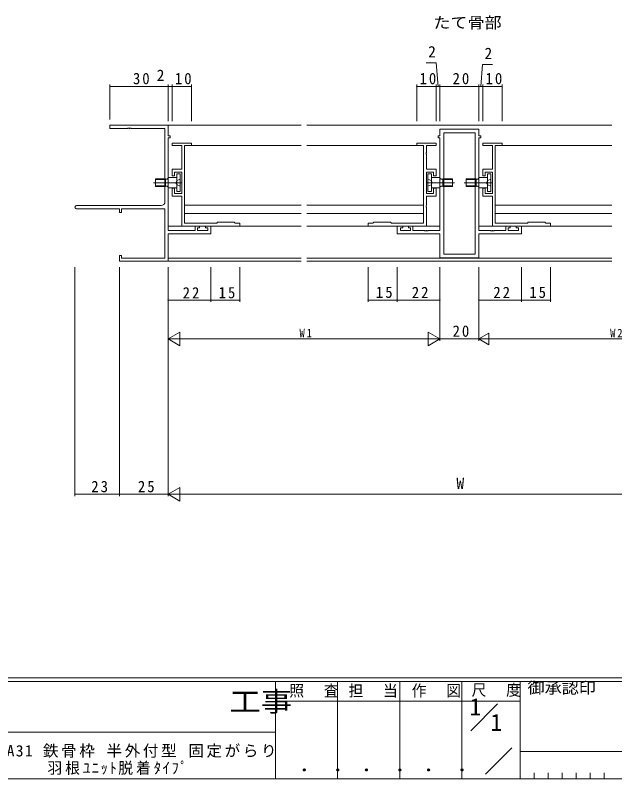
# Model space of a CAD drawing. Units: millimetres, scale not verified. Extents: x -841 to 292, y -594 to 212.
# Drawn here: x -235 to 73.7, y -594 to -201 of the extents above; entities that cross this region are included whole.
import ezdxf
from ezdxf.enums import TextEntityAlignment as Align

# ---------------------------------------------------------------- set-up
doc = ezdxf.new("R2010")
doc.units = ezdxf.units.MM
doc.header["$LTSCALE"] = 2
doc.linetypes.add('CHAIN2', pattern=[12, 9, -1, 1, -1])
doc.linetypes.add('DASHED3', pattern=[4, 3, -1])
for name, color, linetype, lineweight in [('0-1_YKK_ZWAK', 7, 'Continuous', 9), ('0-3_YKK_11', 7, 'Continuous', 9), ('0-4_YKK_12', 2, 'Continuous', 9), ('0-5_YKK_D', 6, 'Continuous', 9), ('0-6_YKK_13', 4, 'Continuous', 9)]:
    doc.layers.add(name, color=color, linetype=linetype, lineweight=lineweight)
doc.layers.add('0-2_USER1', color=7, linetype='Continuous')
doc.styles.add('ＭＳ ゴシック', font='')
doc.styles.get('ＭＳ ゴシック').set_extended_font_data('MS Gothic')

msp = doc.modelspace()

# ---------------------------------------------------------------- linework, layer by layer
at = {"layer": '0-1_YKK_ZWAK'}
for p, q in [((263, -542), (-837, -542)), ((209, -544), (-837, -544)), ((-101, -544), (-101, -594)), ((-69, -544), (-69, -594)), ((-37, -544), (-37, -594)), ((-5, -544), (-5, -594)), ((25, -544), (25, -594)), ((-3.594, -553.999), (-101, -553.999)), ((-3.594, -553.999), (25, -553.999)), ((-0.471, -569.337), (13.376, -555.49)), ((-285, -569.999), (-101, -569.999)), ((7.103, -591.636), (20.709, -578.03)), ((25, -580), (169, -580)), ((32.2, -591), (32.2, -594)), ((39.4, -591), (39.4, -594)), ((46.6, -591), (46.6, -594)), ((53.8, -591), (53.8, -594)), ((61, -591), (61, -594)), ((68.2, -591), (68.2, -594)), ((-837, -594), (209, -594))]:
    msp.add_line(p, q, dxfattribs=at)
at = {"layer": '0-3_YKK_11'}
for p, q in [((-186.277, -259.23), (-186.277, -257.6)), ((-186.277, -257.6), (-156.277, -257.6)), ((-177.235, -259.23), (-186.277, -259.23)), ((-177.052, -259.11), (-177.235, -259.23)), ((-176.502, -259.11), (-177.052, -259.11)), ((-176.318, -259.23), (-176.502, -259.11)), ((-176.235, -259.23), (-176.318, -259.23)), ((-176.052, -259.11), (-176.235, -259.23)), ((-175.502, -259.11), (-176.052, -259.11)), ((-175.318, -259.23), (-175.502, -259.11)), ((-157.907, -259.23), (-175.318, -259.23)), ((-157.907, -296.97), (-157.907, -259.23)), ((-156.277, -257.6), (-156.277, -263.1)), ((-156.277, -263.1), (-155.277, -263.1)), ((-155.277, -263.1), (-155.277, -264.1)), ((-17.277, -263.1), (-16.277, -263.1)), ((-17.277, -264.1), (-17.277, -263.1)), ((-16.277, -259.6), (3.723, -259.6)), ((-16.277, -263.1), (-16.277, -259.6)), ((-14.347, -261.53), (-14.347, -323.97)), ((1.793, -261.53), (-14.347, -261.53)), ((1.793, -323.97), (1.793, -261.53)), ((1.793, -323.97), (1.793, -261.53)), ((3.723, -259.6), (3.723, -263.1)), ((3.723, -263.1), (4.723, -263.1)), ((4.723, -263.1), (4.723, -264.1)), ((-155.277, -264.1), (-156.277, -264.1)), ((-156.277, -264.1), (-156.277, -311.87)), ((-154.277, -266.9), (-144.277, -266.9)), ((-154.277, -268.1), (-154.277, -266.9)), ((-144.277, -266.9), (-144.277, -268.1)), ((-28.277, -266.9), (-28.277, -268.1)), ((-18.277, -266.9), (-28.277, -266.9)), ((-18.277, -268.1), (-18.277, -266.9)), ((-16.277, -264.1), (-17.277, -264.1)), ((-16.277, -311.87), (-16.277, -264.1)), ((4.723, -264.1), (3.723, -264.1)), ((3.723, -264.1), (3.723, -311.87)), ((5.723, -266.9), (15.723, -266.9)), ((5.723, -268.1), (5.723, -266.9)), ((15.723, -266.9), (15.723, -268.1)), ((-149.277, -268.1), (-154.277, -268.1)), ((-149.277, -271.642), (-149.277, -268.1)), ((-144.277, -268.1), (-147.777, -268.1)), ((-147.777, -268.1), (-147.777, -308.1)), ((-28.277, -268.1), (-24.777, -268.1)), ((-24.777, -268.1), (-24.777, -308.1)), ((-23.277, -268.1), (-18.277, -268.1)), ((-23.277, -271.642), (-23.277, -268.1)), ((10.723, -268.1), (5.723, -268.1)), ((10.723, -271.642), (10.723, -268.1)), ((15.723, -268.1), (12.223, -268.1)), ((12.223, -268.1), (12.223, -308.1)), ((-149.157, -271.825), (-149.277, -271.642)), ((-149.277, -272.558), (-149.157, -272.375)), ((-149.277, -280.2), (-149.277, -272.558)), ((-149.157, -272.375), (-149.157, -271.825)), ((-23.397, -271.825), (-23.277, -271.642)), ((-23.397, -272.375), (-23.397, -271.825)), ((-23.277, -272.558), (-23.397, -272.375)), ((-23.277, -280.2), (-23.277, -272.558)), ((10.843, -271.825), (10.723, -271.642)), ((10.723, -272.558), (10.843, -272.375)), ((10.723, -280.2), (10.723, -272.558)), ((10.843, -272.375), (10.843, -271.825)), ((-154.277, -280.2), (-149.277, -280.2)), ((-154.277, -283.6), (-154.277, -280.2)), ((-152.977, -281.7), (-152.977, -283.6)), ((-149.277, -281.7), (-152.977, -281.7)), ((-149.277, -292.7), (-149.277, -281.7)), ((-18.277, -280.2), (-23.277, -280.2)), ((-23.277, -281.7), (-19.577, -281.7)), ((-23.277, -292.7), (-23.277, -281.7)), ((-19.577, -281.7), (-19.577, -283.6)), ((-18.277, -283.6), (-18.277, -280.2)), ((5.723, -280.2), (10.723, -280.2)), ((5.723, -283.6), (5.723, -280.2)), ((7.023, -281.7), (7.023, -283.6)), ((10.723, -281.7), (7.023, -281.7)), ((10.723, -292.7), (10.723, -281.7)), ((-152.977, -283.6), (-154.277, -283.6)), ((-19.577, -283.6), (-18.277, -283.6)), ((7.023, -283.6), (5.723, -283.6)), ((-154.277, -290.1), (-152.977, -290.1)), ((-154.277, -294.2), (-154.277, -290.1)), ((-152.977, -290.1), (-152.977, -292.7)), ((-19.577, -290.1), (-19.577, -292.7)), ((-18.277, -290.1), (-19.577, -290.1)), ((-18.277, -294.2), (-18.277, -290.1)), ((5.723, -290.1), (7.023, -290.1)), ((5.723, -294.2), (5.723, -290.1)), ((7.023, -290.1), (7.023, -292.7)), ((-149.277, -294.2), (-154.277, -294.2)), ((-152.977, -292.7), (-149.277, -292.7)), ((-149.277, -298.842), (-149.277, -294.2)), ((-19.577, -292.7), (-23.277, -292.7)), ((-23.277, -294.2), (-18.277, -294.2)), ((-23.277, -298.842), (-23.277, -294.2)), ((10.723, -294.2), (5.723, -294.2)), ((7.023, -292.7), (10.723, -292.7)), ((10.723, -298.842), (10.723, -294.2)), ((-203.462, -298.97), (-159.907, -298.97)), ((-181.277, -300.6), (-203.462, -300.6)), ((-181.277, -302.6), (-181.277, -300.6)), ((-180.377, -300.6), (-180.377, -302.6)), ((-157.907, -300.6), (-180.377, -300.6)), ((-157.907, -325.97), (-157.907, -300.6)), ((-149.157, -299.025), (-149.277, -298.842)), ((-149.277, -299.758), (-149.157, -299.575)), ((-149.277, -309.6), (-149.277, -299.758)), ((-149.157, -299.575), (-149.157, -299.025)), ((-23.397, -299.025), (-23.277, -298.842)), ((-23.397, -299.575), (-23.397, -299.025)), ((-23.277, -299.758), (-23.397, -299.575)), ((-23.277, -309.6), (-23.277, -299.758)), ((10.843, -299.025), (10.723, -298.842)), ((10.723, -299.758), (10.843, -299.575)), ((10.723, -309.6), (10.723, -299.758)), ((10.843, -299.575), (10.843, -299.025)), ((-180.377, -302.6), (-181.277, -302.6)), ((-119.277, -309.6), (-149.277, -309.6)), ((-147.777, -308.1), (-131.277, -308.1)), ((-141.177, -310.4), (-141.177, -311.87)), ((-140.077, -310.4), (-141.177, -310.4)), ((-140.077, -309.6), (-140.077, -310.4)), ((-137.077, -309.6), (-134.277, -309.6)), ((-137.077, -310.4), (-137.077, -309.6)), ((-135.907, -310.4), (-137.077, -310.4)), ((-135.907, -311.87), (-135.907, -310.4)), ((-134.277, -309.6), (-134.277, -313.5)), ((-131.277, -308.1), (-130.777, -307.6)), ((-130.777, -307.6), (-122.277, -307.6)), ((-122.277, -307.6), (-121.777, -308.1)), ((-121.777, -308.1), (-119.277, -308.1)), ((-119.277, -308.1), (-119.277, -309.6)), ((-53.277, -308.1), (-53.277, -309.6)), ((-50.777, -308.1), (-53.277, -308.1)), ((-53.277, -309.6), (-23.277, -309.6)), ((-50.277, -307.6), (-50.777, -308.1)), ((-41.777, -307.6), (-50.277, -307.6)), ((-41.277, -308.1), (-41.777, -307.6)), ((-24.777, -308.1), (-41.277, -308.1)), ((-38.277, -309.6), (-35.477, -309.6)), ((-38.277, -313.5), (-38.277, -309.6)), ((-36.647, -310.4), (-36.647, -311.87)), ((-35.477, -310.4), (-36.647, -310.4)), ((-35.477, -309.6), (-35.477, -310.4)), ((-32.477, -309.6), (-30.177, -309.6)), ((-32.477, -310.4), (-32.477, -309.6)), ((-31.377, -310.4), (-32.477, -310.4)), ((-31.377, -311.87), (-31.377, -310.4)), ((-30.177, -309.6), (-30.177, -311.87)), ((40.723, -309.6), (10.723, -309.6)), ((12.223, -308.1), (28.723, -308.1)), ((17.623, -309.6), (19.923, -309.6)), ((17.623, -311.87), (17.623, -309.6)), ((18.823, -310.4), (18.823, -311.87)), ((19.923, -310.4), (18.823, -310.4)), ((19.923, -309.6), (19.923, -310.4)), ((22.923, -309.6), (25.723, -309.6)), ((22.923, -310.4), (22.923, -309.6)), ((24.093, -310.4), (22.923, -310.4)), ((24.093, -311.87), (24.093, -310.4)), ((25.723, -309.6), (25.723, -313.5)), ((28.723, -308.1), (29.223, -307.6)), ((29.223, -307.6), (37.723, -307.6)), ((37.723, -307.6), (38.223, -308.1)), ((38.223, -308.1), (40.723, -308.1)), ((40.723, -308.1), (40.723, -309.6)), ((-156.277, -311.87), (-142.377, -311.87)), ((-134.277, -313.5), (-156.277, -313.5)), ((-156.277, -313.5), (-156.277, -327.6)), ((-141.177, -311.87), (-135.907, -311.87)), ((-16.277, -313.5), (-38.277, -313.5)), ((-36.647, -311.87), (-31.377, -311.87)), ((-30.177, -311.87), (-24.235, -311.87)), ((-24.235, -311.87), (-24.051, -311.99)), ((-24.051, -311.99), (-23.502, -311.99)), ((-23.502, -311.99), (-23.318, -311.87)), ((-23.318, -311.87), (-23.235, -311.87)), ((-23.235, -311.87), (-23.051, -311.99)), ((-23.051, -311.99), (-22.502, -311.99)), ((-22.502, -311.99), (-22.318, -311.87)), ((-22.318, -311.87), (-16.277, -311.87)), ((-16.277, -325.9), (-16.277, -313.5)), ((3.723, -311.87), (9.765, -311.87)), ((3.723, -313.5), (3.723, -325.9)), ((25.723, -313.5), (3.723, -313.5)), ((9.765, -311.87), (9.949, -311.99)), ((9.949, -311.99), (10.498, -311.99)), ((10.498, -311.99), (10.682, -311.87)), ((10.682, -311.87), (10.765, -311.87)), ((10.765, -311.87), (10.948, -311.99)), ((10.948, -311.99), (11.498, -311.99)), ((11.498, -311.99), (11.682, -311.87)), ((11.682, -311.87), (17.623, -311.87)), ((18.823, -311.87), (24.093, -311.87)), ((-181.277, -324.6), (-180.377, -324.6)), ((-181.277, -327.6), (-181.277, -324.6)), ((-180.377, -324.6), (-180.377, -325.97)), ((-180.377, -325.97), (-157.907, -325.97)), ((3.723, -325.9), (-16.277, -325.9)), ((-14.347, -323.97), (1.793, -323.97)), ((-156.277, -327.6), (-181.277, -327.6))]:
    msp.add_line(p, q, dxfattribs=at)
msp.add_lwpolyline([(-142.377, -311.87), (-142.377, -309.6), (-140.077, -309.6)], dxfattribs=at)
for centre, radius, start, end in [((-159.907, -296.97), 2, 270, 359.99998), ((-203.462, -299.785), 0.815, 89.99998, 270)]:
    msp.add_arc(centre, radius, start, end, dxfattribs=at)
at = {"layer": '0-4_YKK_12'}
for p, q in [((-156.577, -257.6), (-87.777, -257.6)), ((-84.777, -257.6), (72.223, -257.6)), ((-87.777, -268.1), (-147.777, -268.1)), ((-147.777, -268.1), (-147.777, -303.1)), ((-84.777, -268.1), (-24.777, -268.1)), ((-24.777, -268.1), (-24.777, -303.1)), ((72.223, -268.1), (12.223, -268.1)), ((12.223, -268.1), (12.223, -303.1)), ((-147.777, -298.8), (-87.777, -298.8)), ((-24.777, -298.8), (-84.777, -298.8)), ((12.223, -298.8), (72.223, -298.8)), ((-147.777, -303.1), (-87.777, -303.1)), ((-24.777, -303.1), (-84.777, -303.1)), ((12.223, -303.1), (72.223, -303.1)), ((-87.777, -309.6), (-156.277, -309.6)), ((-16.277, -309.6), (-84.777, -309.6)), ((3.723, -309.6), (72.223, -309.6)), ((-156.277, -325.97), (-87.777, -325.97)), ((72.223, -325.97), (-84.777, -325.97)), ((-156.577, -327.6), (-87.777, -327.6)), ((-84.777, -327.6), (72.223, -327.6))]:
    msp.add_line(p, q, dxfattribs=at)
at = {"layer": '0-5_YKK_D'}
for p, q in [((-18.188, -225.457), (-23.388, -225.457)), ((-17.277, -237.6), (-18.188, -225.457)), ((4.723, -237.6), (5.636, -226.318)), ((5.636, -226.318), (10.836, -226.318)), ((-186.277, -254.6), (-186.277, -236.6)), ((-156.277, -237.6), (-186.277, -237.6)), ((-156.277, -237.6), (-163.177, -237.6)), ((-156.277, -254.6), (-156.277, -236.6)), ((-156.277, -255.6), (-156.277, -236.6)), ((-154.277, -237.6), (-156.277, -237.6)), ((-154.277, -255.6), (-154.277, -236.6)), ((-154.277, -255.6), (-154.277, -236.6)), ((-154.277, -237.6), (-144.277, -237.6)), ((-144.277, -255.6), (-144.277, -236.6)), ((-28.277, -255.6), (-28.277, -236.6)), ((-18.277, -237.6), (-28.277, -237.6)), ((-18.277, -255.6), (-18.277, -236.6)), ((-18.277, -255.6), (-18.277, -236.6)), ((-16.277, -237.6), (-18.277, -237.6)), ((-16.277, -255.6), (-16.277, -236.6)), ((-16.277, -255.6), (-16.277, -236.6)), ((-16.277, -237.6), (3.723, -237.6)), ((3.723, -255.6), (3.723, -236.6)), ((3.723, -255.6), (3.723, -236.6)), ((3.723, -237.6), (5.723, -237.6)), ((5.723, -255.6), (5.723, -236.6)), ((5.723, -255.6), (5.723, -236.6)), ((5.723, -237.6), (15.723, -237.6)), ((15.723, -255.6), (15.723, -236.6)), ((-204.277, -330.6), (-204.277, -448.6)), ((-181.277, -330.6), (-181.277, -448.6)), ((-181.277, -330.6), (-181.277, -448.6)), ((-156.277, -330.6), (-156.277, -368.6)), ((-156.277, -330.6), (-156.277, -348.6)), ((-134.277, -330.6), (-134.277, -348.6)), ((-134.277, -330.6), (-134.277, -348.6)), ((-119.277, -330.6), (-119.277, -348.6)), ((-53.277, -330.6), (-53.277, -348.6)), ((-38.277, -330.6), (-38.277, -348.6)), ((-38.277, -330.6), (-38.277, -348.6)), ((-16.277, -330.6), (-16.277, -348.6)), ((-16.277, -330.6), (-16.277, -368.6)), ((-16.277, -330.6), (-16.277, -368.6)), ((3.723, -330.6), (3.723, -348.6)), ((3.723, -330.6), (3.723, -368.6)), ((3.723, -330.6), (3.723, -368.6)), ((25.723, -330.6), (25.723, -348.6)), ((25.723, -330.6), (25.723, -348.6)), ((40.723, -330.6), (40.723, -348.6)), ((-156.277, -347.6), (-134.277, -347.6)), ((-134.277, -347.6), (-119.277, -347.6)), ((-53.277, -347.6), (-38.277, -347.6)), ((-38.277, -347.6), (-16.277, -347.6)), ((25.723, -347.6), (3.723, -347.6)), ((40.723, -347.6), (25.723, -347.6)), ((-156.277, -350.6), (-156.277, -448.6)), ((-156.277, -350.6), (-156.277, -448.6)), ((-156.277, -367.6), (-150.214, -364.1)), ((-150.214, -371.1), (-150.214, -364.1)), ((-22.339, -364.1), (-22.339, -371.1)), ((-16.277, -367.6), (-22.339, -364.1)), ((3.723, -367.6), (8.92, -364.6)), ((8.92, -370.6), (8.92, -364.6)), ((-156.277, -367.6), (-144.152, -367.6)), ((-156.277, -367.6), (-150.214, -371.1)), ((-23.277, -367.6), (-149.277, -367.6)), ((-16.277, -367.6), (-28.401, -367.6)), ((-16.277, -367.6), (-22.339, -371.1)), ((-16.277, -367.6), (3.723, -367.6)), ((3.723, -367.6), (14.116, -367.6)), ((3.723, -367.6), (8.92, -370.6)), ((9.723, -367.6), (137.723, -367.6)), ((-181.277, -447.6), (-204.277, -447.6)), ((-156.277, -447.6), (-181.277, -447.6)), ((-156.277, -447.6), (-150.214, -444.1)), ((-156.277, -447.6), (-144.152, -447.6)), ((-156.277, -447.6), (-150.214, -451.1)), ((-150.214, -451.1), (-150.214, -444.1)), ((-149.277, -447.6), (136.723, -447.6))]:
    msp.add_line(p, q, dxfattribs=at)
for centre, start, end in [((-186.277, -237.6), 0, 180), ((-186.277, -237.6), 180, 0), ((-156.277, -237.6), 0, 180), ((-156.277, -237.6), 0, 180), ((-156.277, -237.6), 180, 0), ((-156.277, -237.6), 180, 0), ((-154.277, -237.6), 0, 180), ((-154.277, -237.6), 0, 180), ((-154.277, -237.6), 180, 0), ((-154.277, -237.6), 180, 0), ((-144.277, -237.6), 0, 180), ((-144.277, -237.6), 180, 0), ((-28.277, -237.6), 0, 180), ((-28.277, -237.6), 180, 0), ((-18.277, -237.6), 0, 180), ((-18.277, -237.6), 0, 180), ((-18.277, -237.6), 180, 0), ((-18.277, -237.6), 180, 0), ((-16.277, -237.6), 0, 180), ((-16.277, -237.6), 0, 180), ((-16.277, -237.6), 180, 0), ((-16.277, -237.6), 180, 0), ((3.723, -237.6), 0, 180), ((3.723, -237.6), 0, 180), ((3.723, -237.6), 180, 0), ((3.723, -237.6), 180, 0), ((5.723, -237.6), 0, 180), ((5.723, -237.6), 0, 180), ((5.723, -237.6), 180, 0), ((5.723, -237.6), 180, 0), ((15.723, -237.6), 0, 180), ((15.723, -237.6), 180, 0), ((-156.277, -347.6), 0, 180), ((-156.277, -347.6), 180, 0), ((-134.277, -347.6), 0, 180), ((-134.277, -347.6), 0, 180), ((-134.277, -347.6), 180, 0), ((-134.277, -347.6), 180, 0), ((-119.277, -347.6), 0, 180), ((-119.277, -347.6), 180, 0), ((-53.277, -347.6), 0, 180), ((-53.277, -347.6), 180, 0), ((-38.277, -347.6), 0, 180), ((-38.277, -347.6), 0, 180), ((-38.277, -347.6), 180, 0), ((-38.277, -347.6), 180, 0), ((-16.277, -347.6), 0, 180), ((-16.277, -347.6), 180, 0), ((3.723, -347.6), 0, 180), ((3.723, -347.6), 180, 0), ((25.723, -347.6), 0, 180), ((25.723, -347.6), 0, 180), ((25.723, -347.6), 180, 0), ((25.723, -347.6), 180, 0), ((40.723, -347.6), 0, 180), ((40.723, -347.6), 180, 0), ((-204.277, -447.6), 0, 180), ((-204.277, -447.6), 180, 0), ((-181.277, -447.6), 0, 180), ((-181.277, -447.6), 0, 180), ((-181.277, -447.6), 180, 0), ((-181.277, -447.6), 180, 0)]:
    msp.add_arc(centre, 0.106, start, end, dxfattribs=at)
at = {"layer": '0-6_YKK_13'}
for p, q in [((-150.077, -282.7), (-151.877, -282.7)), ((-151.877, -282.7), (-151.877, -291.7)), ((-150.077, -291.7), (-150.077, -282.7)), ((-22.477, -282.7), (-20.677, -282.7)), ((-22.477, -291.7), (-22.477, -282.7)), ((-20.677, -282.7), (-20.677, -291.7)), ((9.923, -282.7), (8.123, -282.7)), ((8.123, -282.7), (8.123, -291.7)), ((9.923, -291.7), (9.923, -282.7)), ((-162.777, -285.2), (-157.677, -285.2)), ((-162.777, -289.2), (-162.777, -285.2)), ((-162.777, -285.579), (-157.677, -285.579)), ((-157.677, -285.2), (-157.677, -289.2)), ((-157.677, -285.579), (-156.662, -285.339)), ((-156.277, -284.6), (-151.877, -284.6)), ((-156.277, -289.8), (-156.277, -284.6)), ((-16.277, -284.6), (-20.677, -284.6)), ((-16.277, -289.8), (-16.277, -284.6)), ((-14.877, -285.579), (-15.892, -285.339)), ((-14.877, -285.2), (-14.877, -289.2)), ((-9.777, -285.2), (-14.877, -285.2)), ((-9.777, -285.579), (-14.877, -285.579)), ((-9.777, -289.2), (-9.777, -285.2)), ((-2.777, -285.2), (2.323, -285.2)), ((-2.777, -289.2), (-2.777, -285.2)), ((-2.777, -285.579), (2.323, -285.579)), ((2.323, -285.2), (2.323, -289.2)), ((2.323, -285.579), (3.338, -285.339)), ((3.723, -284.6), (8.123, -284.6)), ((3.723, -289.8), (3.723, -284.6)), ((-162.777, -288.821), (-157.677, -288.821)), ((-157.677, -289.2), (-162.777, -289.2)), ((-157.677, -288.821), (-156.662, -289.061)), ((-156.864, -289.055), (-157.677, -289.2)), ((-156.277, -289.548), (-156.864, -289.055)), ((-151.877, -289.8), (-156.277, -289.8)), ((-20.677, -289.8), (-16.277, -289.8)), ((-16.277, -289.548), (-15.689, -289.055)), ((-14.877, -288.821), (-15.892, -289.061)), ((-15.689, -289.055), (-14.877, -289.2)), ((-9.777, -288.821), (-14.877, -288.821)), ((-14.877, -289.2), (-9.777, -289.2)), ((-2.777, -288.821), (2.323, -288.821)), ((2.323, -289.2), (-2.777, -289.2)), ((2.323, -288.821), (3.338, -289.061)), ((3.136, -289.055), (2.323, -289.2)), ((3.723, -289.548), (3.136, -289.055)), ((8.123, -289.8), (3.723, -289.8)), ((-151.877, -291.7), (-150.077, -291.7)), ((-20.677, -291.7), (-22.477, -291.7)), ((8.123, -291.7), (9.923, -291.7))]:
    msp.add_line(p, q, dxfattribs=at)
at = {"layer": '0-6_YKK_13', "linetype": 'DASHED3'}
for p, q in [((-152.311, -287.2), (-151.702, -286.055)), ((-151.702, -286.055), (-150.077, -285.4)), ((-20.851, -286.055), (-22.477, -285.4)), ((-20.242, -287.2), (-20.851, -286.055)), ((7.689, -287.2), (8.298, -286.055)), ((8.298, -286.055), (9.923, -285.4)), ((-151.702, -288.345), (-152.311, -287.2)), ((-150.077, -289), (-151.702, -288.345)), ((-22.477, -289), (-20.851, -288.345)), ((-20.851, -288.345), (-20.242, -287.2)), ((8.298, -288.345), (7.689, -287.2)), ((9.923, -289), (8.298, -288.345))]:
    msp.add_line(p, q, dxfattribs=at)
at = {"layer": '0-6_YKK_13', "linetype": 'CHAIN2'}
for p, q in [((-149.077, -287.2), (-163.777, -287.2)), ((-23.477, -287.2), (-8.777, -287.2)), ((10.923, -287.2), (-3.777, -287.2))]:
    msp.add_line(p, q, dxfattribs=at)
at = {"layer": '0-6_YKK_13'}
for points in [[(-156.277, -284.852), (-156.864, -285.345), (-157.677, -285.2)], [(-16.277, -284.852), (-15.689, -285.345), (-14.877, -285.2)], [(3.723, -284.852), (3.136, -285.345), (2.323, -285.2)]]:
    msp.add_lwpolyline(points, dxfattribs=at)

# ---------------------------------------------------------------- texts
at = {"layer": '0-1_YKK_ZWAK', "style": 'ＭＳ ゴシック', "width": 1.1}
msp.add_text('御承認印', height=5.865, dxfattribs=at).set_placement((28.81, -551.904), align=Align.BOTTOM_LEFT)
at = {"layer": '0-1_YKK_ZWAK', "color": 2, "style": 'ＭＳ ゴシック', "width": 1.15}
msp.add_text('工事', height=10.26, dxfattribs=at).set_placement((-124.669, -562.509), align=Align.BOTTOM_LEFT)
at = {"layer": '0-1_YKK_ZWAK', "color": 3, "style": 'ＭＳ ゴシック', "width": 1.15}
for p in [(-94.636, -592.494), (-62.636, -592.494), (-30.636, -592.494)]:
    msp.add_text(' ． ．', height=7.331, dxfattribs=at).set_placement(p, align=Align.BOTTOM_LEFT)
at = {"layer": '0-1_YKK_ZWAK', "char_height": 5.865, "attachment_point": 7, "style": 'ＭＳ ゴシック'}
for s, insert in [('\\T1.17;\\W0.95;照\\~\\~査', (-93.873, -552.257)), ('\\T1.17;\\W0.95;担\\~\\~当', (-63.351, -552.257)), ('\\T1.17;\\W0.95;作\\~\\~図', (-30.829, -552.231)), ('\\T1.17;\\W0.95;尺\\~\\~度', (0.017, -551.91))]:
    msp.add_mtext(s, dxfattribs=dict(at, insert=insert))
at = {"layer": '0-2_USER1', "style": 'ＭＳ ゴシック', "width": 1.1}
msp.add_text('たて骨部', height=5.865, dxfattribs=at).set_placement((-19.714, -209.465), align=Align.BOTTOM_LEFT)
at = {"layer": '0-2_USER1', "color": 3, "style": 'ＭＳ ゴシック'}
for p in [(-1, -563.999), (9.762, -571.999)]:
    msp.add_text('1', height=8.798, dxfattribs=at).set_placement(p, align=Align.BOTTOM_LEFT)
at = {"layer": '0-2_USER1', "char_height": 5.865, "attachment_point": 7, "style": 'ＭＳ ゴシック'}
for s, insert in [('\\T1.17;EXIMA31\\~鉄骨枠\\~半外付型\\~固定がらり', (-258.09, -583.213)), ('\\T1.2;\\W0.95;羽根ﾕﾆｯﾄ脱着ﾀｲﾌﾟ', (-218.431, -592.035))]:
    msp.add_mtext(s, dxfattribs=dict(at, insert=insert))
at = {"layer": '0-5_YKK_D', "color": 7, "style": 'ＭＳ ゴシック'}
for s, p in [('2', (-22.388, -224.457)), ('2', (6.636, -225.318)), ('2', (-162.177, -236.6)), ('W', (-7.813, -446.6))]:
    msp.add_text(s, height=5.865, dxfattribs=at).set_placement(p, align=Align.BOTTOM_LEFT)
at = {"layer": '0-5_YKK_D', "color": 7, "attachment_point": 7, "style": 'ＭＳ ゴシック'}
for s, insert, char_height in [('\\T1.27;\\W0.95;30', (-174.408, -236.6), 5.865), ('\\T1.27;\\W0.95;10', (-152.797, -236.6), 5.865), ('\\T1.27;\\W0.95;10', (-26.797, -236.6), 5.865), ('\\T1.27;\\W0.95;20', (-9.797, -236.6), 5.865), ('\\T1.27;\\W0.95;10', (7.203, -236.6), 5.865), ('\\T1.27;\\W0.95;22', (-148.797, -346.8), 5.865), ('\\T1.27;\\W0.95;15', (-130.297, -346.8), 5.865), ('\\T1.27;\\W0.95;15', (-49.297, -346.6), 5.865), ('\\T1.27;\\W0.95;22', (-30.797, -346.6), 5.865), ('\\T1.27;\\W0.95;22', (11.203, -346.6), 5.865), ('\\T1.27;\\W0.95;15', (29.703, -346.6), 5.865), ('\\T1.27;\\W0.95;20', (-9.797, -366.6), 5.865), ('\\T1.36;\\W0.9;W1', (-88.623, -366.8), 4.399), ('\\T1.36;\\W0.9;W2', (71.377, -366.8), 4.399), ('\\T1.27;\\W0.95;23', (-195.859, -446.6), 5.865), ('\\T1.27;\\W0.95;25', (-171.859, -446.6), 5.865)]:
    msp.add_mtext(s, dxfattribs=dict(at, insert=insert, char_height=char_height))

doc.saveas('drawing.dxf')
